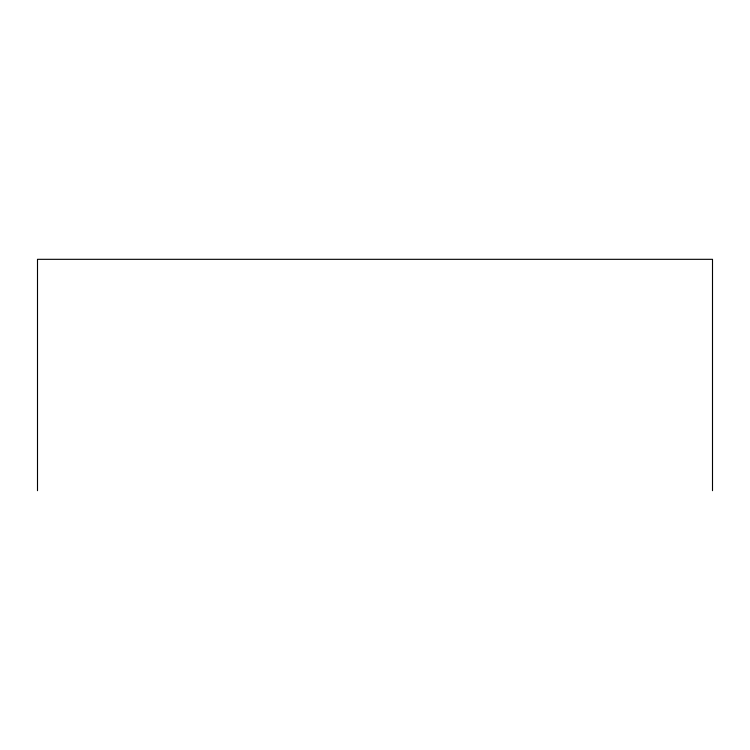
<?xml version="1.0" encoding="UTF-8"?>
<svg xmlns="http://www.w3.org/2000/svg" width="750" height="750" viewBox="0 0 750 750"><rect width="100%" height="100%" fill="white"/><g stroke="black" fill="none" stroke-linecap="round" stroke-linejoin="round"><path stroke-width="1.12" d="M712.5 490.678L712.5 259.322L37.5 259.322L37.5 490.678"/></g></svg>
